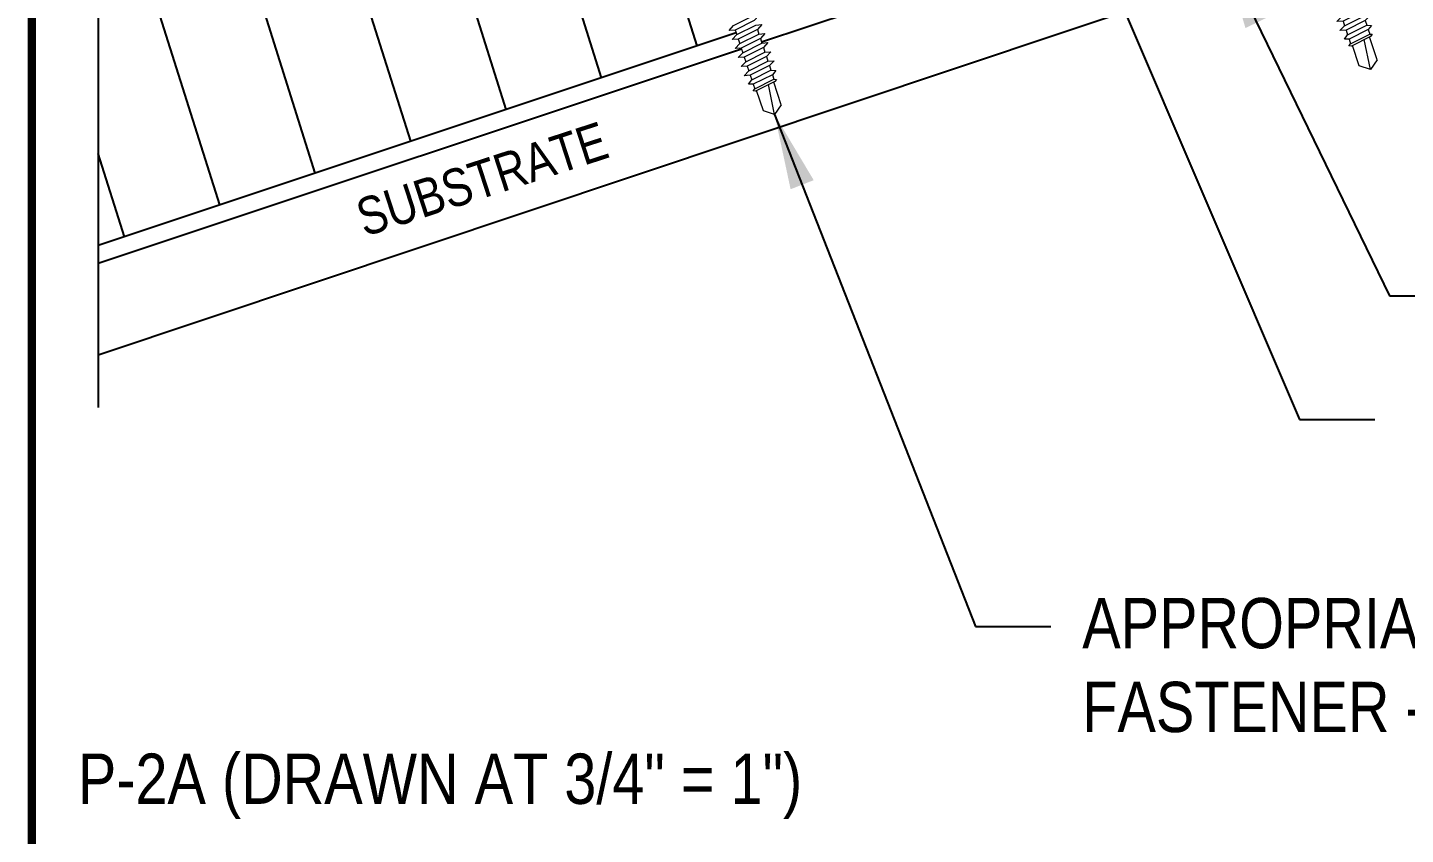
# Model space of a CAD drawing. Header units: inches. Extents: x 0 to 20, y 0 to 16.8.
# Drawn here: x 0 to 5.14, y 2.74 to 5.75 of the extents above; entities that cross this region are included whole.
import ezdxf
from ezdxf.enums import TextEntityAlignment as Align

# ---------------------------------------------------------------- set-up
doc = ezdxf.new("R2010")
doc.units = ezdxf.units.IN
doc.header["$MEASUREMENT"] = 0
doc.layers.get('0').update_dxf_attribs({"linetype": 'CONTINUOUS'})
doc.layers.get('DEFPOINTS').update_dxf_attribs({"linetype": 'CONTINUOUS'})
doc.layers.add('FSBP-ACCESSORY-FIRESTONE', color=7, linetype='CONTINUOUS', lineweight=9)
for name, color, linetype in [('FSBP-ANNO-NOTE', 7, 'CONTINUOUS'), ('FSBP-INSULATION', 7, 'CONTINUOUS'), ('FSBP-SUBSTRATE-GENERIC', 9, 'CONTINUOUS'), ('FSBP-TTLB-BORDER', 7, 'CONTINUOUS'), ('FSBP-TTLB-TEXT', 7, 'CONTINUOUS')]:
    doc.layers.add(name, color=color, linetype=linetype)
doc.styles.add('ARIAL', font='arial.ttf')
doc.styles.add('ARIAL_BOLD', font='')
doc.styles.add('FSBP_ARIAL_NAR', font='ARIALN.TTF')
doc.styles.add('TXT', font='simplex.shx')
doc.styles.get('ARIAL_BOLD').set_extended_font_data('Arial Black')
doc.dimstyles.new('STANDARD$7', dxfattribs={"dimscale": 1.5, "dimtxt": 0.2, "dimasz": 0.1, "dimexe": 0.1, "dimexo": 0.125, "dimgap": 0.09, "dimtad": 0, "dimdec": 3, "dimzin": 4, "dimdsep": 46, "dimtxsty": 'TXT', "dimcen": 0.09, "dimadec": 0, "dimazin": 0, "dimtfac": 1, "dimtdec": 3, "dimtofl": 0, "dimtmove": 2, "dimatfit": 3, "dimfxl": 0, "dimtolj": 1, "dimtzin": 4, "dimarcsym": 0})

# ---------------------------------------------------------------- blocks, each defined once
blk = doc.blocks.new('FSBP_AP_FASTENER_02')
at = {"layer": 'FSBP-ACCESSORY-FIRESTONE'}
for p, q in [((8.067609890790237, 9.254251986866306), (8.091047390790237, 9.207376986866306)), ((8.231672390790237, 9.207376986866306), (8.255109890790237, 9.254251986866306)), ((8.091047390790237, 9.207376986866306), (8.091047390790237, 9.019876986866306)), ((8.091047390790237, 9.207376986866306), (8.231672390790237, 9.207376986866306)), ((8.231672390790237, 9.207376986866306), (8.231672390790237, 9.019876986866306)), ((8.091047390790237, 9.019876986866306), (8.108625515790237, 9.004810022580598)), ((8.108625515790237, 8.98113457231767), (8.108625515790237, 8.957459122054741)), ((8.214094265790237, 8.996201536603378), (8.214094265790237, 8.97252608634045)), ((8.108625515790237, 8.93378367179177), (8.108625515790237, 8.910108221528843)), ((8.214094265790237, 8.948850636077479), (8.214094265790237, 8.92517518581455)), ((8.108625515790237, 8.886432771265914), (8.108625515790237, 8.862757321002944)), ((8.108625515790237, 8.839081870740015), (8.108625515790237, 8.815406420477045)), ((8.214094265790237, 8.901499735551623), (8.214094265790237, 8.877824285288652)), ((8.214094265790237, 8.854148835025724), (8.214094265790237, 8.830473384762795)), ((8.108625515790237, 8.791730970214116), (8.108625515790237, 8.768055519951188)), ((8.214094265790237, 8.806797934499825), (8.214094265790237, 8.783122484236896)), ((8.108625515790237, 8.744380069688217), (8.108625515790237, 8.72070461942529)), ((8.214094265790237, 8.759447033973968), (8.214094265790237, 8.735771583710997)), ((8.214094265790237, 8.71209613344807), (8.214094265790237, 8.688420683185141)), ((8.108625515790237, 8.697029169162361), (8.108625515790237, 8.67335371889939)), ((8.108625515790237, 8.649678268636462), (8.108625515790237, 8.626002818373534)), ((8.214094265790237, 8.66474523292217), (8.214094265790237, 8.641069782659242)), ((8.108625515790237, 8.602327368110563), (8.108625515790237, 8.578651917847635)), ((8.214094265790237, 8.617394332396314), (8.214094265790237, 8.593718882133343)), ((8.214094265790237, 8.570043431870415), (8.214094265790237, 8.546367981607444)), ((8.108625515790237, 8.554976467584707), (8.108625515790237, 8.531301017321736)), ((8.108625515790237, 8.507625567058808), (8.108625515790237, 8.48395011679588)), ((8.214094265790237, 8.522692531344516), (8.214094265790237, 8.499017081081588)), ((8.108625515790237, 8.460274666532909), (8.108625515790237, 8.43659921626998)), ((8.214094265790237, 8.475341630818617), (8.214094265790237, 8.451666180555689)), ((8.214094265790237, 8.42799073029276), (8.214094265790237, 8.40431528002979)), ((8.108625515790237, 8.412923766007053), (8.108625515790237, 8.389248315744082)), ((8.108625515790237, 8.365572865481154), (8.108625515790237, 8.341897415218225)), ((8.214094265790237, 8.380639829766862), (8.214094265790237, 8.356964379503934)), ((8.108625515790237, 8.318221964955255), (8.108625515790237, 8.294546514692327)), ((8.214094265790237, 8.333288929240963), (8.214094265790237, 8.309613478978035)), ((8.108625515790237, 8.270871064429398), (8.108625515790237, 8.247195614166428)), ((8.114484890790237, 8.130382551065237), (8.114484890790237, 8.236194942606401)), ((8.161359890790237, 8.095226301065237), (8.179814568015516, 8.245527753638596)), ((8.208234890790237, 8.130382551065237), (8.208234890790237, 8.249587799749234)), ((8.214094265790237, 8.285938028715107), (8.214094265790237, 8.262262578452136)), ((8.161359890790237, 8.095226301065237), (8.114484890790237, 8.130382551065237)), ((8.208234890790237, 8.130382551065237), (8.161359890790237, 8.095226301065237))]:
    blk.add_line(p, q, dxfattribs=at)
blk.add_lwpolyline([(8.301984890790237, 9.254251986866306, 0.375321302791409), (8.301984890790237, 9.301126986866306), (8.301984890790237, 9.301126986866306), (8.020734890790239, 9.301126986866308), (8.020734890790237, 9.301126986866306, 0.3753213027914651), (8.020734890790237, 9.254251986866306)], format="xyb", close=True, dxfattribs=at)
for points in [[(8.079328640790237, 8.988787029591988), (8.108625515790237, 9.004810022580598), (8.214094265790237, 9.019876986866306), (8.243391140790237, 9.012224529591988), (8.214094265790237, 8.996201536603378), (8.108625515790237, 8.98113457231767)], [(8.079328640790237, 8.941436129066089), (8.108625515790237, 8.957459122054741), (8.214094265790237, 8.97252608634045), (8.243391140790237, 8.964873629066089), (8.214094265790237, 8.948850636077479), (8.108625515790237, 8.93378367179177)], [(8.079328640790237, 8.894085228540233), (8.108625515790237, 8.910108221528843), (8.214094265790237, 8.92517518581455), (8.243391140790237, 8.917522728540233), (8.214094265790237, 8.901499735551623), (8.108625515790237, 8.886432771265914)], [(8.079328640790237, 8.846734328014334), (8.108625515790237, 8.862757321002944), (8.214094265790237, 8.877824285288652), (8.243391140790237, 8.870171828014334), (8.214094265790237, 8.854148835025724), (8.108625515790237, 8.839081870740015)], [(8.079328640790237, 8.799383427488435), (8.108625515790237, 8.815406420477045), (8.214094265790237, 8.830473384762795), (8.243391140790237, 8.822820927488435), (8.214094265790237, 8.806797934499825), (8.108625515790237, 8.791730970214116)], [(8.079328640790237, 8.752032526962578), (8.108625515790237, 8.768055519951188), (8.214094265790237, 8.783122484236896), (8.243391140790237, 8.775470026962578), (8.214094265790237, 8.759447033973968), (8.108625515790237, 8.744380069688217)], [(8.079328640790237, 8.70468162643668), (8.108625515790237, 8.72070461942529), (8.214094265790237, 8.735771583710997), (8.243391140790237, 8.72811912643668), (8.214094265790237, 8.71209613344807), (8.108625515790237, 8.697029169162361)], [(8.079328640790237, 8.65733072591078), (8.108625515790237, 8.67335371889939), (8.214094265790237, 8.688420683185141), (8.243391140790237, 8.68076822591078), (8.214094265790237, 8.66474523292217), (8.108625515790237, 8.649678268636462)], [(8.079328640790237, 8.609979825384924), (8.108625515790237, 8.626002818373534), (8.214094265790237, 8.641069782659242), (8.243391140790237, 8.633417325384924), (8.214094265790237, 8.617394332396314), (8.108625515790237, 8.602327368110563)], [(8.079328640790237, 8.562628924859025), (8.108625515790237, 8.578651917847635), (8.214094265790237, 8.593718882133343), (8.243391140790237, 8.586066424859025), (8.214094265790237, 8.570043431870415), (8.108625515790237, 8.554976467584707)], [(8.079328640790237, 8.515278024333126), (8.108625515790237, 8.531301017321736), (8.214094265790237, 8.546367981607444), (8.243391140790237, 8.538715524333126), (8.214094265790237, 8.522692531344516), (8.108625515790237, 8.507625567058808)], [(8.079328640790237, 8.46792712380727), (8.108625515790237, 8.48395011679588), (8.214094265790237, 8.499017081081588), (8.243391140790237, 8.49136462380727), (8.214094265790237, 8.475341630818617), (8.108625515790237, 8.460274666532909)], [(8.079328640790237, 8.42057622328137), (8.108625515790237, 8.43659921626998), (8.214094265790237, 8.451666180555689), (8.243391140790237, 8.44401372328137), (8.214094265790237, 8.42799073029276), (8.108625515790237, 8.412923766007053)], [(8.079328640790237, 8.373225322755472), (8.108625515790237, 8.389248315744082), (8.214094265790237, 8.40431528002979), (8.243391140790237, 8.396662822755472), (8.214094265790237, 8.380639829766862), (8.108625515790237, 8.365572865481154)], [(8.079328640790237, 8.325874422229573), (8.108625515790237, 8.341897415218225), (8.214094265790237, 8.356964379503934), (8.243391140790237, 8.349311922229573), (8.214094265790237, 8.333288929240963), (8.108625515790237, 8.318221964955255)], [(8.086652859540237, 8.279569838668008), (8.108625515790237, 8.294546514692327), (8.214094265790237, 8.309613478978035), (8.236066922040237, 8.300914704739425), (8.214094265790237, 8.285938028715107), (8.108625515790237, 8.270871064429398)], [(8.097639187665237, 8.23970727615429), (8.108625515790237, 8.247195614166428), (8.214094265790237, 8.262262578452136), (8.225080593915237, 8.25791319133283), (8.214094265790237, 8.250424853320693), (8.108625515790237, 8.235357889034985)]]:
    blk.add_lwpolyline(points, close=True, dxfattribs=at)
blk.add_lwpolyline([(8.091047390790237, 9.019876986866306), (8.231672390790237, 9.019876986866306)], dxfattribs=at)
blk = doc.blocks.new('A$C486F1324')
at = {"layer": 'FSBP-TTLB-BORDER', "const_width": 0.03125}
blk.add_lwpolyline([(20.01562496487846, 2.630833302549462), (20.01562496487846, 15.63083330254946), (0.01562496487845775, 15.63083330254946), (0.01562496487845775, 2.630833302549462)], dxfattribs=at)
at = {"layer": 'FSBP-TTLB-TEXT'}
for tag, height, style, p in [('MAXIMUM_WARRANTY', 0.1875, 'ARIAL_BOLD', (18.05549597262787, 2.85485773330052)), ('ACCPT_SYSTEMS', 0.21875, 'ARIAL', (12.51000666906039, 1.505833302549462))]:
    blk.add_attdef(tag, text='', height=height, dxfattribs=dict(at, style=style)).set_placement(p, align=Align.MIDDLE_LEFT)
for tag, height, style, p in [('DETAIL_DESCP_LINE_1', 0.21875, 'ARIAL_BOLD', (10.34680946719057, 2.25720148330052)), ('ISSUE_REV_DATE', 0.21875, 'ARIAL', (16.85632130115108, 1.902577359955217)), ('DETAIL_NUMBER', 0.4375, 'ARIAL', (18.9350408723662, 1.73767023330052))]:
    blk.add_attdef(tag, text='', height=height, dxfattribs=dict(at, style=style)).set_placement(p, align=Align.MIDDLE_CENTER)

msp = doc.modelspace()

# ---------------------------------------------------------------- hatches: boundary and pattern name
at = {"layer": 'FSBP-INSULATION'}
h = msp.add_hatch(dxfattribs=at)
h.set_pattern_fill('ANSI31', color=256, scale=3, angle=62.50000000000001, style=0)
h.set_pattern_definition([(107.5, (0, 1.125691973114527), (-0.3576438565305851, -0.1127646748141024), [])])
h.paths.add_polyline_path([(2.448755502241209, 6.244148418097565), (2.465770268532545, 6.262525292747718), (2.460127501531655, 6.279361432068329), (2.437469968239429, 6.27782069673875), (2.45448473453077, 6.296197571388909), (2.448841967529876, 6.313033710709517), (2.426184434237651, 6.31149297537994), (2.444359975963477, 6.331123550744602), (2.440819696526271, 6.34168656669568), (2.418162163234047, 6.340145831366105), (2.43540908461229, 6.358773446159166), (2.430186815124134, 6.374354960805872), (2.407529281831903, 6.372814225476294), (2.424544048123248, 6.391191100126449), (2.418901281122363, 6.408027239447062), (2.396243747830127, 6.406486504117479), (2.413258514121477, 6.42486337876764), (2.407615747120585, 6.441699518088249), (2.384958213828359, 6.440158782758672), (2.402693845808819, 6.459314231629698), (2.397170612542713, 6.475793722055883), (2.374513079250487, 6.474252986726302), (2.391527845541827, 6.492629861376461), (2.385885078540934, 6.509466000697069), (2.363227545248709, 6.507925265367493), (2.380718064595853, 6.526815979239483), (2.375380756948307, 6.542740729479384), (2.352723223656074, 6.541199994149803), (2.369978278510462, 6.55983639354025), (2.364375356087827, 6.576553649896052), (2.341717822795598, 6.575012914566475), (2.358732589086945, 6.593389789216632), (2.353089822086055, 6.610225928537243), (2.330432288793826, 6.608685193207668), (2.347447055085173, 6.627062067857821), (2.341804288084277, 6.643898207178433), (2.319146754792052, 6.642357471848852), (2.336161521083394, 6.660734346499012), (2.330518754082508, 6.677570485819622), (2.307861220790276, 6.676029750490045), (2.325850378957221, 6.695459021455935), (2.319747459318738, 6.713668103149315), (2.297089926026508, 6.712127367819736), (2.314344980880898, 6.73076376721019), (2.308742058458265, 6.747481023565985), (2.286084525166035, 6.745940288236408), (2.303099291457382, 6.764317162886565), (2.297456524456489, 6.781153302207171), (2.274798991164264, 6.779612566877599), (2.292294334581688, 6.798508491008334), (2.286731256737316, 6.815106864399326), (2.264073723445097, 6.813566129069752), (2.281329629665371, 6.832203447981751), (2.275686862664483, 6.849039587302364), (2.253029329372259, 6.847498851972784), (2.270044095663597, 6.865875726622944), (2.264401328662703, 6.882711865943552), (2.241743795370479, 6.881171130613975), (2.259240841519699, 6.900068893787822), (2.253598074518802, 6.916905033108431), (2.230940541226577, 6.915364297778851), (2.24795530751792, 6.933741172429009), (2.24231254051703, 6.950577311749626), (2.219655007224798, 6.949036576420042), (2.236669773516144, 6.967413451070206), (2.231027006515252, 6.98424959039081), (2.208369473223025, 6.982708855061237), (2.225384239514366, 7.001085729711392), (2.21974147251348, 7.017921869032001), (2.197083939221247, 7.016381133702422), (2.214098705512594, 7.034758008352583), (2.208455938511714, 7.051594147673164), (2.185798405219483, 7.05005341234358), (2.202813171510822, 7.06843028699377), (2.197170404509937, 7.085266426314352), (2.174512871217711, 7.083725690984775), (2.191527637509051, 7.102102565634933), (2.175436406882451, 7.108627478337723), (2.154725272595292, 7.170422612230606), (0.2632285656204105, 6.555838076774805), (0.2632285656204105, 6.35021854628685), (0.3606689849142992, 6.26949625954764), (0.1877571781080097, 6.26949625954764), (0.1813226077943106, 6.256627090183102), (0.2632285656204105, 6.18877397325782), (0.2632285656204105, 4.937658441342403), (2.64120851813284, 5.730320785549402), (2.637802327829992, 5.740483724136476), (2.615144794537759, 5.738942988806894), (2.632159560829109, 5.757319863457058), (2.626516793828213, 5.774156002777666), (2.603859260535988, 5.772615267448089), (2.620874026827334, 5.790992142098244), (2.615231259826448, 5.807828281418825), (2.592573726534208, 5.806287546089276), (2.609588492825563, 5.824664420739435), (2.603945725824675, 5.841500560060016), (2.581288192532451, 5.839959824730439), (2.598302958823794, 5.858336699380597), (2.592660191822902, 5.8751728387012), (2.570002658530679, 5.87363210337163), (2.58724957990892, 5.892259718164688), (2.582027310420763, 5.907841232811389), (2.559369777128535, 5.906300497481812), (2.57638454341988, 5.924677372131969), (2.570741776418987, 5.94151351145258), (2.548084243126756, 5.939972776123), (2.565099009418109, 5.958349650773158), (2.559456242417209, 5.975185790093771), (2.536798709124985, 5.973645054764193), (2.554534341105451, 5.99280050363522), (2.549011107839345, 6.009279994061407), (2.526353574547112, 6.007739258731824), (2.543368340838462, 6.026116133381986), (2.537725573837566, 6.042952272702594), (2.51506804054534, 6.041411537373016), (2.532082806836688, 6.05978841202317), (2.526440039835798, 6.076624551343784), (2.503782506543562, 6.075083816014203), (2.520797272834915, 6.093460690664362), (2.592207412085351, 6.129312388627874), (2.614864945377577, 6.130853123957454), (2.597850179086232, 6.112476249307296), (2.603492946087126, 6.095640109986686), (2.626150479379351, 6.097180845316267), (2.609135713088005, 6.078803970666105), (2.614778480088897, 6.061967831345495), (2.637436013381126, 6.063508566675072), (2.619700381400661, 6.04435311780405), (2.625223614666769, 6.027873627377865), (2.647881147958994, 6.029414362707444), (2.630866381667651, 6.011037488057287), (2.63650914866854, 5.99420134873667), (2.659166681960773, 5.995742084066254), (2.642151915669427, 5.977365209416092), (2.64779468267032, 5.960529070095482), (2.670452215962545, 5.962069805425063), (2.653205294584307, 5.943442190632), (2.658427564072458, 5.927860675985299), (2.681085097364686, 5.929401411314874), (2.66407033107334, 5.911024536664721), (2.669713098074222, 5.894188397344138), (2.692370631366461, 5.895729132673686), (2.675355865075118, 5.877352258023528), (2.680998632076002, 5.86051611870295), (2.703656165368227, 5.862056854032527), (2.686641399076884, 5.843679979382372), (2.692284166077772, 5.826843840061759), (2.714941699370002, 5.828384575391336), (2.697926933078655, 5.810007700741181), (2.703569700079537, 5.7931715614206), (2.726227233371776, 5.794712296750149), (2.70921246708043, 5.776335422099994), (2.714855234081316, 5.759499282779412), (2.732303171024189, 5.760685760253789), (4.326366062358026, 6.292041639399475), (4.32303577210239, 6.301978117498443), (4.300378238810161, 6.300437382168861), (4.317393005101508, 6.318814256819024), (4.311750238100611, 6.335650396139632), (4.289092704808386, 6.334109660810054), (4.30610747109973, 6.352486535460212), (4.300464704098851, 6.36932267478079), (4.277807170806607, 6.367781939451243), (4.294821937097957, 6.3861588141014), (4.289179170097075, 6.402994953421983), (4.266521636804845, 6.4014542180924), (4.283536403096194, 6.419831092742561), (4.2778936360953, 6.43666723206317), (4.255236102803071, 6.435126496733591), (4.272250869094414, 6.45350337138375), (4.266608102093536, 6.470339510704328), (4.243950568801292, 6.468798775374781), (4.260965335092642, 6.487175650024939), (4.25532256809176, 6.504011789345519), (4.232665034799535, 6.502471054015942), (4.249679801090878, 6.5208479286661), (4.244037034089985, 6.537684067986707), (4.22137950079776, 6.536143332657135), (4.238626422176, 6.554770947450194), (4.233404152687848, 6.570352462096896), (4.210746619395619, 6.568811726767317), (4.227761385686961, 6.58718860141747), (4.222118618686075, 6.604024740738087), (4.199461085393843, 6.602484005408504), (4.216475851685189, 6.620860880058666), (4.210833084684296, 6.637697019379274), (4.188175551392068, 6.636156284049697), (4.205911183372534, 6.655311732920723), (4.200387950106432, 6.671791223346911), (4.1777304168142, 6.670250488017327), (4.194745183105547, 6.688627362667489), (4.189102416104653, 6.705463501988097), (4.166444882812423, 6.703922766658518), (4.18345964910377, 6.722299641308679), (4.177816882102881, 6.739135780629292), (4.155159348810649, 6.73759504529971), (4.172174115101999, 6.75597191994987), (4.166531348101103, 6.772808059270478), (4.143873814808877, 6.771267323940897), (4.161849735352382, 6.790682297552209), (4.156366346664536, 6.807042905013596), (4.133708813372305, 6.805502169684013), (4.150963868226695, 6.824138569074464), (4.14536094580406, 6.840855825430262), (4.122703412511832, 6.839315090100687), (4.139718178803186, 6.857691964750849), (4.134075411802285, 6.874528104071455), (4.11141787851006, 6.872987368741876), (4.128432644801407, 6.891364243392035), (4.122789877800515, 6.908200382712643), (4.10013234450829, 6.906659647383067), (4.117147110799629, 6.925036522033217), (4.111504343798739, 6.941872661353838), (4.088846810506515, 6.940331926024255), (4.105861576797856, 6.958708800674414), (4.10021880979696, 6.975544939995023), (4.077561276504734, 6.974004204665441), (4.095736818230564, 6.993634780030103), (4.092196538793358, 7.004197795981188), (4.069539005501127, 7.002657060651611), (4.086785926879374, 7.021284675444667), (4.081563657391215, 7.036866190091377), (4.058906124098988, 7.035325454761798), (4.075920890390337, 7.053702329411955), (4.070278123389443, 7.070538468732567), (4.04762059009721, 7.068997733402986), (4.064635356388565, 7.087374608053146), (4.058992589387667, 7.104210747373754), (4.036335056095438, 7.102670012044177), (4.054070688075908, 7.121825460915204), (4.048547454809796, 7.138304951341389), (4.025889921517567, 7.136764216011812), (4.042904687808914, 7.155141090661964), (4.037261920808017, 7.171977229982575), (4.014604387515792, 7.170436494652996), (4.032094906862939, 7.189327208524992), (4.026757599215387, 7.20525195876489), (4.004100065923155, 7.203711223435308), (4.021355120777546, 7.222347622825755), (4.015752198354911, 7.239064879181557), (3.993094665062686, 7.23752414385198), (4.010109431354027, 7.25590101850214), (4.004466664353138, 7.27273715782275), (3.981809131060911, 7.271196422493176), (3.998823897352259, 7.289573297143329), (3.99318113035136, 7.306409436463936), (3.970523597059134, 7.30486870113436), (3.987538363350481, 7.323245575784513), (3.981895596349588, 7.340081715105132), (3.959238063057362, 7.338540979775548), (3.977227221224308, 7.357970250741438), (3.971124301585816, 7.376179332434821), (3.948466768293593, 7.374638597105241), (3.965721823147982, 7.393274996495691), (3.960118900725349, 7.409992252851493), (3.937461367433123, 7.408451517521913), (3.954476133724465, 7.426828392172069), (3.948833366723569, 7.443664531492679), (3.926175833431351, 7.442123796163107), (3.94367117684877, 7.461019720293837), (3.9381080990044, 7.47761809368483), (3.91545056571218, 7.476077358355255), (3.932706471932458, 7.494714677267257), (3.927063704931566, 7.511550816587869), (3.904406171639342, 7.510010081258288), (3.921420937930684, 7.528386955908449), (3.915778170929787, 7.545223095229058), (3.893120637637562, 7.543682359899478), (3.910617683786781, 7.562580123073328), (3.90497491678589, 7.579416262393936), (3.88231738349366, 7.577875527064359), (3.899332149785005, 7.596252401714512), (3.893689382784114, 7.613088541035129), (3.871031849491882, 7.611547805705548), (3.888046615783232, 7.629924680355709), (3.882403848782335, 7.646760819676318), (3.85974631549011, 7.645220084346739), (3.876761081781453, 7.663596958996896), (3.871118314780564, 7.68043309831751), (3.848460781488332, 7.678892362987927), (3.865475547779681, 7.697269237638091), (3.859832780778799, 7.71410537695867), (3.837175247486568, 7.712564641629088), (3.84315974910846, 7.719028229448414), (2.255036289819488, 7.2030156374759), (2.27653229673483, 7.138878704796191), (2.285595310051722, 7.139494998928022), (2.268580543760375, 7.121118124277864), (2.274223310761254, 7.104281984957279), (2.296880844053493, 7.105822720286829), (2.279866077762148, 7.087445845636676), (2.285508844763033, 7.070609706316095), (2.308166378055257, 7.07215044164567), (2.29115161176392, 7.053773566995513), (2.296794378764808, 7.036937427674909), (2.319451912057036, 7.038478163004484), (2.302437145765691, 7.020101288354331), (2.30807991276659, 7.003265149033718), (2.330737446058808, 7.004805884363293), (2.313722679767462, 6.986429009713135), (2.319365446768363, 6.969592870392525), (2.342022980060588, 6.971133605722105), (2.324525933911373, 6.952235842548262), (2.330168700912261, 6.935399703227647), (2.352826234204489, 6.936940438557226), (2.335811467913143, 6.918563563907068), (2.341454234914042, 6.901727424586459), (2.364111768206268, 6.903268159916038), (2.346855861985983, 6.884630841004032), (2.352498628986877, 6.867794701683419), (2.375156162279102, 6.869335437013), (2.357660818861679, 6.850439512882268), (2.363223896706043, 6.83384113949127), (2.385881429998275, 6.835381874820847), (2.368866663706928, 6.817005000170688), (2.374509430707822, 6.800168860850084), (2.39716696400005, 6.801709596179661), (2.37991190914566, 6.783073196789204), (2.385514831568291, 6.76635594043341), (2.408172364860523, 6.767896675762989), (2.390183206693578, 6.7484674047971), (2.396286126332061, 6.730258323103719), (2.418943659624294, 6.731799058433298), (2.40192889333294, 6.713422183783138), (2.407571660333833, 6.696586044462524), (2.430229193626062, 6.698126779792105), (2.413214427334719, 6.679749905141948), (2.418857194335615, 6.662913765821338), (2.44151472762784, 6.664454501150917), (2.424499961336491, 6.646077626500755), (2.430142728337384, 6.629241487180145), (2.452800261629608, 6.630782222509726), (2.435545206775223, 6.61214582311927), (2.441148129197856, 6.595428566763475), (2.463805662490084, 6.596969302093051), (2.446315143142941, 6.578078588221063), (2.451652450790493, 6.562153837981164), (2.474309984082726, 6.563694573310745), (2.457295217791373, 6.545317698660583), (2.462937984792273, 6.528481559339976), (2.485595518084498, 6.530022294669555), (2.46785988610403, 6.510866845798528), (2.47338311937014, 6.494387355372343), (2.496040652662369, 6.495928090701923), (2.479025886371023, 6.477551216051765), (2.484668653371919, 6.460715076731155), (2.507326186664141, 6.462255812060729), (2.490311420372795, 6.44387893741057), (2.495954187373691, 6.427042798089964), (2.518611720665916, 6.428583533419545), (2.501364799287676, 6.409955918626487), (2.506587068775829, 6.394374403979779), (2.529244602068065, 6.395915139309359), (2.511069060342226, 6.376284563944695), (2.514609339779437, 6.365721547993614), (2.537266873071662, 6.367262283323189), (2.520252106780315, 6.348885408673034), (2.525894873781212, 6.332049269352426), (2.54855240707344, 6.333590004682002), (2.531537640782093, 6.31521313003185), (2.537180407782988, 6.29837699071123), (2.559837941075212, 6.29991772604081), (2.542823174783866, 6.281540851390652), (2.548465941784766, 6.264704712070042), (2.571123475076991, 6.266245447399621), (2.554108708785639, 6.247868572749457), (2.559751475786538, 6.231032433428853), (2.582409009078763, 6.232573168758428), (2.56515395422438, 6.213936769367985), (2.570756876647013, 6.197219513012186), (2.593414409939232, 6.198760248341756), (2.575438489395733, 6.179345274730439), (2.575279111082684, 6.179820806589674), (2.504989504397454, 6.144531675728089), (2.482331971105221, 6.142990940398509), (2.499587025959613, 6.161627339788954), (2.493984103536977, 6.178344596144754), (2.471326570244752, 6.176803860815177), (2.4883413365361, 6.195180735465335), (2.482698569535206, 6.212016874785949), (2.460041036242977, 6.210476139456372), (2.477055802534324, 6.228853014106528), (2.471413035533427, 6.245689153427138)])
h.paths.add_polyline_path([(2.492496972541791, 6.108756094655394), (2.509511738833138, 6.127132969305551), (2.580921878083575, 6.162984667269066), (2.603579411375801, 6.164525402598647), (2.586564645084455, 6.146148527948483), (2.515154505834019, 6.110296829984975)], flags=16)
h.paths.add_polyline_path([(2.559837941075212, 6.29991772604081), (2.542823174783865, 6.281540851390652), (2.548465941784766, 6.264704712070042), (2.571123475076991, 6.266245447399621), (2.554108708785639, 6.247868572749457), (2.559751475786538, 6.231032433428853), (2.582409009078763, 6.232573168758428), (2.56515395422438, 6.213936769367985), (2.570756876647013, 6.197219513012186), (2.593414409939232, 6.198760248341756), (2.575438489395733, 6.179345274730439), (2.580921878083575, 6.162984667269068), (2.603579411375802, 6.164525402598645), (2.586564645084454, 6.146148527948483), (2.592207412085351, 6.129312388627875), (2.614864945377576, 6.130853123957452), (2.597850179086233, 6.112476249307296), (2.603492946087126, 6.095640109986686), (2.626150479379351, 6.097180845316267), (2.609135713088005, 6.078803970666105), (2.614778480088897, 6.061967831345495), (2.637436013381126, 6.063508566675072), (2.619700381400661, 6.04435311780405), (2.625223614666769, 6.027873627377865), (2.647881147958994, 6.029414362707444), (2.630866381667651, 6.011037488057287), (2.63650914866854, 5.99420134873667), (2.659166681960773, 5.995742084066254), (2.642151915669427, 5.977365209416092), (2.64779468267032, 5.960529070095482), (2.670452215962545, 5.962069805425063), (2.653205294584307, 5.943442190632), (2.658427564072458, 5.927860675985299), (2.681085097364686, 5.929401411314874), (2.66407033107334, 5.911024536664721), (2.669713098074222, 5.894188397344138), (2.692370631366461, 5.895729132673686), (2.675355865075118, 5.877352258023528), (2.680998632076002, 5.86051611870295), (2.703656165368227, 5.862056854032527), (2.686641399076884, 5.843679979382372), (2.692284166077772, 5.826843840061759), (2.714941699370002, 5.828384575391336), (2.697926933078655, 5.810007700741181), (2.703569700079537, 5.7931715614206), (2.726227233371776, 5.794712296750149), (2.70921246708043, 5.776335422099994), (2.714855234081316, 5.759499282779412), (2.732303171024189, 5.760685760253789), (4.326366062358026, 6.292041639399475), (4.32303577210239, 6.301978117498443), (4.300378238810161, 6.300437382168861), (4.317393005101508, 6.318814256819024), (4.311750238100611, 6.335650396139632), (4.289092704808386, 6.334109660810054), (4.30610747109973, 6.352486535460212), (4.300464704098851, 6.36932267478079), (4.277807170806607, 6.367781939451243), (4.294821937097957, 6.3861588141014), (4.289179170097075, 6.402994953421983), (4.266521636804845, 6.4014542180924), (4.283536403096194, 6.419831092742561), (4.2778936360953, 6.43666723206317), (4.255236102803071, 6.435126496733591), (4.272250869094414, 6.45350337138375), (4.266608102093536, 6.470339510704328), (4.243950568801292, 6.468798775374781), (4.260965335092642, 6.487175650024939), (4.25532256809176, 6.504011789345519), (4.232665034799535, 6.502471054015942), (4.249679801090878, 6.5208479286661), (4.244037034089985, 6.537684067986707), (4.22137950079776, 6.536143332657135), (4.238626422176, 6.554770947450194), (4.233404152687848, 6.570352462096896), (4.210746619395619, 6.568811726767317), (4.227761385686961, 6.58718860141747), (4.222118618686075, 6.604024740738087), (4.199461085393843, 6.602484005408504), (4.216475851685189, 6.620860880058666), (4.210833084684296, 6.637697019379274), (4.188175551392068, 6.636156284049697), (4.205911183372534, 6.655311732920723), (4.200387950106432, 6.671791223346911), (4.1777304168142, 6.670250488017327), (4.194745183105547, 6.688627362667489), (4.189102416104653, 6.705463501988097), (4.166444882812423, 6.703922766658518), (4.18345964910377, 6.722299641308679), (4.177816882102881, 6.739135780629292), (4.155159348810649, 6.73759504529971), (4.172174115101999, 6.75597191994987), (4.166531348101103, 6.772808059270478), (4.143873814808877, 6.771267323940897), (4.161849735352382, 6.790682297552209), (4.156366346664536, 6.807042905013596), (4.133708813372305, 6.805502169684013), (4.150963868226695, 6.824138569074464), (4.14536094580406, 6.840855825430262), (4.122703412511832, 6.839315090100687), (4.139718178803186, 6.857691964750849), (4.134075411802285, 6.874528104071455), (4.11141787851006, 6.872987368741876), (4.128432644801407, 6.891364243392035), (4.122789877800515, 6.908200382712643), (4.10013234450829, 6.906659647383067), (4.117147110799629, 6.925036522033217), (4.111504343798739, 6.941872661353838), (4.088846810506515, 6.940331926024255), (4.105861576797856, 6.958708800674414), (4.10021880979696, 6.975544939995023), (4.077561276504734, 6.974004204665441), (4.095736818230564, 6.993634780030103), (4.092196538793358, 7.004197795981188), (4.069539005501127, 7.002657060651611), (4.086785926879374, 7.021284675444667), (4.081563657391215, 7.036866190091377), (4.058906124098988, 7.035325454761798), (4.075920890390337, 7.053702329411955), (4.070278123389443, 7.070538468732567), (4.04762059009721, 7.068997733402986), (4.064635356388565, 7.087374608053146), (4.058992589387667, 7.104210747373754), (4.036335056095438, 7.102670012044177), (4.054070688075908, 7.121825460915204), (4.048547454809796, 7.138304951341389), (4.025889921517567, 7.136764216011812), (4.042904687808914, 7.155141090661964), (4.037261920808017, 7.171977229982575), (4.014604387515792, 7.170436494652996), (4.032094906862939, 7.189327208524992), (4.026757599215387, 7.20525195876489), (4.004100065923155, 7.203711223435308), (4.021355120777546, 7.222347622825755), (4.015752198354911, 7.239064879181557), (3.993094665062686, 7.23752414385198), (4.010109431354027, 7.25590101850214), (4.004466664353138, 7.27273715782275), (3.981809131060911, 7.271196422493176), (3.998823897352259, 7.289573297143329), (3.99318113035136, 7.306409436463936), (3.970523597059134, 7.30486870113436), (3.987538363350481, 7.323245575784513), (3.981895596349588, 7.340081715105132), (3.959238063057362, 7.338540979775548), (3.977227221224308, 7.357970250741438), (3.971124301585816, 7.376179332434821), (3.948466768293593, 7.374638597105241), (3.965721823147982, 7.393274996495691), (3.960118900725349, 7.409992252851493), (3.937461367433123, 7.408451517521913), (3.954476133724465, 7.426828392172069), (3.948833366723569, 7.443664531492679), (3.926175833431351, 7.442123796163107), (3.94367117684877, 7.461019720293837), (3.9381080990044, 7.47761809368483), (3.91545056571218, 7.476077358355255), (3.932706471932458, 7.494714677267257), (3.927063704931566, 7.511550816587869), (3.904406171639342, 7.510010081258288), (3.921420937930684, 7.528386955908449), (3.915778170929787, 7.545223095229058), (3.893120637637562, 7.543682359899478), (3.910617683786781, 7.562580123073328), (3.90497491678589, 7.579416262393936), (3.88231738349366, 7.577875527064359), (3.899332149785005, 7.596252401714512), (3.893689382784114, 7.613088541035129), (3.871031849491882, 7.611547805705548), (3.888046615783232, 7.629924680355709), (3.882403848782335, 7.646760819676318), (3.85974631549011, 7.645220084346739), (3.876761081781453, 7.663596958996896), (3.871118314780564, 7.68043309831751), (3.848460781488332, 7.678892362987927), (3.865475547779681, 7.697269237638091), (3.859832780778799, 7.71410537695867), (3.837175247486568, 7.712564641629088), (3.84315974910846, 7.719028229448414), (2.255036289819488, 7.2030156374759), (2.27653229673483, 7.138878704796191), (2.285595310051722, 7.139494998928022), (2.268580543760375, 7.121118124277864), (2.274223310761254, 7.104281984957279), (2.296880844053493, 7.105822720286829), (2.279866077762148, 7.087445845636676), (2.285508844763033, 7.070609706316095), (2.308166378055257, 7.07215044164567), (2.29115161176392, 7.053773566995513), (2.296794378764808, 7.036937427674909), (2.319451912057036, 7.038478163004484), (2.302437145765691, 7.020101288354331), (2.30807991276659, 7.003265149033718), (2.330737446058808, 7.004805884363293), (2.313722679767462, 6.986429009713135), (2.319365446768363, 6.969592870392525), (2.342022980060588, 6.971133605722105), (2.324525933911373, 6.952235842548262), (2.330168700912261, 6.935399703227647), (2.352826234204489, 6.936940438557226), (2.335811467913143, 6.918563563907068), (2.341454234914042, 6.901727424586459), (2.364111768206268, 6.903268159916038), (2.346855861985983, 6.884630841004032), (2.352498628986877, 6.867794701683419), (2.375156162279102, 6.869335437013), (2.357660818861679, 6.850439512882268), (2.363223896706043, 6.83384113949127), (2.385881429998275, 6.835381874820847), (2.368866663706928, 6.817005000170688), (2.374509430707822, 6.800168860850084), (2.39716696400005, 6.801709596179661), (2.37991190914566, 6.783073196789204), (2.385514831568291, 6.76635594043341), (2.408172364860523, 6.767896675762989), (2.390183206693578, 6.7484674047971), (2.396286126332061, 6.730258323103719), (2.418943659624294, 6.731799058433298), (2.40192889333294, 6.713422183783138), (2.407571660333833, 6.696586044462524), (2.430229193626062, 6.698126779792105), (2.413214427334719, 6.679749905141948), (2.418857194335615, 6.662913765821338), (2.44151472762784, 6.664454501150917), (2.424499961336491, 6.646077626500755), (2.430142728337384, 6.629241487180145), (2.452800261629608, 6.630782222509726), (2.435545206775223, 6.61214582311927), (2.441148129197856, 6.595428566763475), (2.463805662490084, 6.596969302093051), (2.446315143142941, 6.578078588221063), (2.451652450790493, 6.562153837981164), (2.474309984082726, 6.563694573310745), (2.457295217791373, 6.545317698660583), (2.462937984792273, 6.528481559339976), (2.485595518084498, 6.530022294669555), (2.46785988610403, 6.510866845798528), (2.47338311937014, 6.494387355372343), (2.496040652662369, 6.495928090701923), (2.479025886371023, 6.477551216051765), (2.484668653371919, 6.460715076731155), (2.507326186664141, 6.462255812060729), (2.490311420372795, 6.44387893741057), (2.495954187373691, 6.427042798089964), (2.518611720665916, 6.428583533419545), (2.501364799287676, 6.409955918626487), (2.506587068775829, 6.394374403979779), (2.529244602068065, 6.395915139309359), (2.511069060342226, 6.376284563944695), (2.514609339779437, 6.365721547993614), (2.537266873071662, 6.367262283323189), (2.520252106780315, 6.348885408673034), (2.525894873781212, 6.332049269352426), (2.54855240707344, 6.333590004682002), (2.531537640782093, 6.31521313003185), (2.537180407782988, 6.29837699071123)], flags=17)
h.paths.add_polyline_path([(4.222500317344075, 6.928756676685129), (4.205485551052723, 6.910379802034965), (4.211128318053621, 6.893543662714357), (4.233785851345846, 6.895084398043934), (4.216530796491464, 6.876447998653488), (4.222133718914097, 6.859730742297687), (4.244791252206319, 6.861271477627264), (4.226815331662815, 6.841856504015947), (4.232298720350663, 6.825495896554571), (4.254956253642887, 6.827036631884148), (4.237941487351538, 6.808659757233988), (4.243584254352434, 6.79182361791338), (4.266241787644661, 6.793364353242961), (4.249227021353312, 6.774987478592799), (4.254869788354209, 6.758151339272192), (4.277527321646439, 6.759692074601773), (4.260512555355085, 6.741315199951609), (4.266155322355985, 6.724479060630999), (4.288812855648209, 6.72601979596058), (4.271077223667742, 6.706864347089551), (4.276600456933857, 6.690384856663368), (4.299257990226081, 6.691925591992947), (4.282243223934736, 6.67354871734279), (4.287885990935624, 6.656712578022177), (4.310543524227861, 6.658253313351757), (4.29352875793651, 6.639876438701595), (4.2991715249374, 6.623040299380991), (4.32182905822963, 6.624581034710568), (4.304582136851389, 6.605953419917508), (4.309804406339542, 6.590371905270803), (4.332461939631769, 6.591912640600379), (4.315447173340424, 6.573535765950226), (4.321089940341309, 6.556699626629642), (4.343747473633546, 6.558240361959195), (4.326732707342202, 6.539863487309034), (4.332375474343085, 6.523027347988455), (4.355033007635314, 6.524568083318034), (4.338018241343968, 6.506191208667877), (4.343661008344856, 6.489355069347264), (4.366318541637085, 6.490895804676841), (4.349303775345739, 6.472518930026686), (4.354946542346621, 6.455682790706106), (4.37760407563886, 6.457223526035655), (4.360589309347517, 6.438846651385498), (4.366232076348399, 6.422010512064917), (4.388889609640626, 6.423551247394496), (4.371874843349283, 6.405174372744339), (4.377517610350171, 6.388338233423726), (4.400175143642397, 6.389878968753306), (4.383160377351054, 6.371502094103148), (4.388803144351949, 6.354665954782536), (4.411460677644174, 6.356206690112115), (4.394445911352832, 6.337829815461959), (4.400088678353711, 6.320993676141381), (4.41658776880125, 6.322115631088129), (4.622823064219362, 6.390860934239917, -0.2790348123144835), (4.618715998843188, 6.418219321705186), (4.818753019863244, 6.485150772665632, -0.2817475365416079), (4.831923558429147, 6.460561306499176), (5.082988346820838, 6.54424981846671), (4.60850376178901, 7.967703573562241), (3.931940767281003, 7.747874930904284), (3.936885687030117, 7.733120935601602), (3.959543220322344, 7.734661670931176), (3.942528454030999, 7.716284796281019), (3.948171221031895, 7.699448656960413), (3.970828754324119, 7.700989392289991), (3.953813988032778, 7.682612517639834), (3.959456755033675, 7.665776378319222), (3.982114288325896, 7.667317113648798), (3.96509952203455, 7.648940238998639), (3.970742289035449, 7.632104099678028), (3.993399822327671, 7.63364483500761), (3.975902776178458, 7.614747071833763), (3.981545543179348, 7.597910932513152), (4.004203076471573, 7.599451667842732), (3.987188310180229, 7.58107479319257), (3.992831077181126, 7.564238653871961), (4.015488610473351, 7.565779389201543), (3.99823270425307, 7.547142070289539), (4.003875471253959, 7.530305930968925), (4.026533004546184, 7.531846666298502), (4.009037661128765, 7.512950742167771), (4.01460073897313, 7.496352368776774), (4.037258272265355, 7.497893104106353), (4.020243505974012, 7.479516229456193), (4.025886272974908, 7.462680090135589), (4.048543806267134, 7.464220825465166), (4.031288751412745, 7.445584426074717), (4.036891673835378, 7.428867169718915), (4.059549207127602, 7.430407905048494), (4.041560048960661, 7.410978634082607), (4.047662968599148, 7.392769552389224), (4.070320501891374, 7.394310287718802), (4.053305735600024, 7.37593341306864), (4.058948502600921, 7.359097273748031), (4.081606035893145, 7.36063800907761), (4.064591269601802, 7.342261134427453), (4.070234036602699, 7.325424995106843), (4.092891569894924, 7.32696573043642), (4.075876803603574, 7.30858885578626), (4.08151957060447, 7.291752716465655), (4.104177103896695, 7.293293451795229), (4.086922049042307, 7.274657052404782), (4.09252497146494, 7.257939796048978), (4.115182504757169, 7.259480531378559), (4.097691985410028, 7.240589817506567), (4.103029293057577, 7.224665067266669), (4.125686826349805, 7.226205802596253), (4.108672060058461, 7.207828927946091), (4.114314827059355, 7.190992788625483), (4.136972360351582, 7.192533523955056), (4.119236728371117, 7.173378075084031), (4.124759961637224, 7.156898584657849), (4.147417494929454, 7.158439319987426), (4.130402728638109, 7.14006244533727), (4.136045495639002, 7.12322630601666), (4.158703028931225, 7.124767041346235), (4.141688262639878, 7.106390166696077), (4.147331029640775, 7.08955402737547), (4.169988562932999, 7.091094762705044), (4.152741641554762, 7.072467147911993), (4.157963911042914, 7.056885633265283), (4.180621444335144, 7.058426368594862), (4.162445902609313, 7.038795793230202), (4.165986182046519, 7.028232777279115), (4.188643715338745, 7.029773512608699), (4.171628949047403, 7.011396637958541), (4.177271716048299, 6.994560498637927), (4.199929249340525, 6.996101233967508), (4.182914483049181, 6.977724359317353), (4.188557250050071, 6.960888219996733), (4.211214783342296, 6.962428955326313), (4.194200017050954, 6.944052080676158), (4.199842784051845, 6.927215941355545)])
h.paths.add_polyline_path([(0.3383078999168054, 6.083253794006044), (2.218181228414859, 6.694061664857973), (2.370107557675256, 6.22648050242978), (0.4902342291772033, 5.61567263157785)], flags=24)

# ---------------------------------------------------------------- linework, layer by layer
at = {"layer": 'FSBP-ACCESSORY-FIRESTONE'}
for p, q in [((2.637802327829991, 5.740483724136475), (2.643445094830877, 5.723647584815897)), ((2.649087861831763, 5.706811445495287), (2.654730628832649, 5.689975306174706)), ((2.720498001082198, 5.742663143458831), (2.726140768083088, 5.725827004138221)), ((2.73178353508397, 5.70899086481764), (2.737426302084867, 5.692154725497033)), ((2.660373395833528, 5.673139166854128), (2.666016162834424, 5.656303027533518)), ((2.743069069085745, 5.675318586176456), (2.748711836086631, 5.658482446855874)), ((2.671658929835306, 5.63946688821294), (2.677301696836192, 5.622630748892359)), ((2.682944463837075, 5.605794609571781), (2.68858723083796, 5.5889584702512)), ((2.754354603087513, 5.641646307535297), (2.759997370088399, 5.624810168214719)), ((2.765640137089285, 5.607974028894105), (2.771282904090171, 5.591137889573524)), ((2.694229997838846, 5.57212233093059), (2.699872764839728, 5.555286191610012)), ((2.776925671091053, 5.574301750252946), (2.78256843809195, 5.557465610932336)), ((2.705515531840611, 5.538450052289431), (2.711158298841507, 5.521613912968821)), ((2.743166059756511, 5.439942058982279), (2.717946912300306, 5.515187604306508)), ((2.784878996450828, 5.426113776259591), (2.762179932487257, 5.537394939236865)), ((2.809833770139022, 5.462286276323777), (2.781422591634026, 5.547055780274068)), ((2.809833770139022, 5.462286276323777), (2.784878996450828, 5.426113776259591)), ((2.784878996450828, 5.426113776259591), (2.743166059756511, 5.439942058982279))]:
    msp.add_line(p, q, dxfattribs=at)
for points in [[(2.615144794537759, 5.738942988806894), (2.632159560829109, 5.757319863457056), (2.703569700079537, 5.7931715614206), (2.726227233371777, 5.794712296750149), (2.70921246708043, 5.776335422099994), (2.637802327829991, 5.740483724136475)], [(2.637715862541302, 5.671598431524551), (2.654730628832649, 5.689975306174706), (2.726140768083088, 5.725827004138221), (2.748798301375313, 5.727367739467798), (2.73178353508397, 5.70899086481764), (2.660373395833528, 5.673139166854128)], [(2.649001396543074, 5.637926152883356), (2.666016162834424, 5.656303027533518), (2.737426302084867, 5.692154725497033), (2.760083835377092, 5.693695460826614), (2.743069069085745, 5.675318586176456), (2.671658929835306, 5.63946688821294)], [(2.660286930544842, 5.604253874242197), (2.677301696836192, 5.622630748892359), (2.748711836086635, 5.658482446855874), (2.77136936937886, 5.660023182185451), (2.754354603087513, 5.641646307535297), (2.682944463837075, 5.605794609571781)], [(2.671572464546621, 5.570581595601013), (2.68858723083796, 5.5889584702512), (2.759997370088399, 5.624810168214719), (2.782654903380632, 5.62635090354426), (2.765640137089285, 5.607974028894105), (2.694229997838846, 5.57212233093059)], [(2.687817035996332, 5.53939901820732), (2.699872764839728, 5.555286191610012), (2.771282904090171, 5.591137889573524), (2.788981399934453, 5.590188923655631), (2.776925671091053, 5.574301750252946), (2.705515531840611, 5.538450052289431)], [(2.7051304344198, 5.513670326267491), (2.711158298841507, 5.521613912968821), (2.78256843809195, 5.557465610932336), (2.791417686014086, 5.556991127973387), (2.785389821592375, 5.54904754127206), (2.713979682341943, 5.513195843308544)]]:
    msp.add_lwpolyline(points, close=True, dxfattribs=at)
msp.add_lwpolyline([(2.714855234081316, 5.759499282779412), (2.737512767373541, 5.761040018108989), (2.720498001082198, 5.742663143458831), (2.649087861831763, 5.706811445495287), (2.626430328539524, 5.705270710165735), (2.643445094830877, 5.723647584815897), (2.714855234081316, 5.759499282779412)], dxfattribs=at)
at = {"layer": 'FSBP-INSULATION'}
msp.add_line((2.641208518132839, 5.730320785549402), (0.2632285656204105, 4.937658441342405), dxfattribs=at)
at = {"layer": 'FSBP-SUBSTRATE-GENERIC'}
for p, q in [((4.346579551513425, 6.231731313007796), (2.736463935357222, 5.695026107622434)), ((0.2632285656204105, 6.18877397325782), (0.2632285656204105, 4.333983621818444)), ((4.793421175085694, 6.044168245226382), (0.2632285656204105, 4.528387001656375)), ((2.661421503085226, 5.670011963531771), (0.2632285656204105, 4.870614317710229))]:
    msp.add_line(p, q, dxfattribs=at)

# ---------------------------------------------------------------- block references
msp.add_blockref('A$C486F1324', (3.512154211904317e-08, 3.078388033372903e-08))
at = {"layer": 'FSBP-ACCESSORY-FIRESTONE', "xscale": 0.7500000000000006, "yscale": 0.7500000000000006, "zscale": 0.7500000000000006, "rotation": 18.49999999999999}
msp.add_blockref('FSBP_AP_FASTENER_02', (1.127494704098417, -2.105902131065275), dxfattribs=at)

# ---------------------------------------------------------------- texts
at = {"layer": 'DEFPOINTS', "style": 'FSBP_ARIAL_NAR'}
msp.add_text('P-2A (DRAWN AT 3/4" = 1")', height=0.1875, dxfattribs=at).set_placement((0.1874925427754306, 2.950236495789653), align=Align.MIDDLE_LEFT)
at = {"layer": 'FSBP-ANNO-NOTE', "style": 'FSBP_ARIAL_NAR'}
msp.add_text('SUBSTRATE', height=0.140625, rotation=18.00000000000001, dxfattribs=at).set_placement((1.694298098661097, 5.185645800989448), align=Align.MIDDLE_CENTER)
at = {"layer": 'FSBP-ANNO-NOTE', "insert": (3.931791432171991, 3.624069863744488), "char_height": 0.1875, "attachment_point": 1, "style": 'FSBP_ARIAL_NAR'}
msp.add_mtext('APPROPRIATE FIRESTONE \\PFASTENER - 24" (609.6 mm) O.C. MAX', dxfattribs=at)

# ---------------------------------------------------------------- leaders
at = {"layer": 'FSBP-ANNO-NOTE', "annotation_type": 0, "has_hookline": 1, "hookline_direction": 0, "text_width": 5.384166098226467}
for points in [[(3.302233887642245, 7.649886982648823), (4.741396905079339, 4.289678942097275), (5.022646905079339, 4.289678942097275)], [(4.458826906721459, 6.021280448262713), (5.076675833291247, 4.749628849959585), (5.357925833291247, 4.749628849959585)], [(2.784878996450828, 5.426113776259591), (3.533327567630749, 3.517025966263802), (3.814577567630749, 3.517025966263802)]]:
    msp.add_leader(points, dimstyle='STANDARD$7', override={"dimasz": 0.1875, "dimtad": 0}, dxfattribs=at)

doc.saveas('drawing.dxf')
